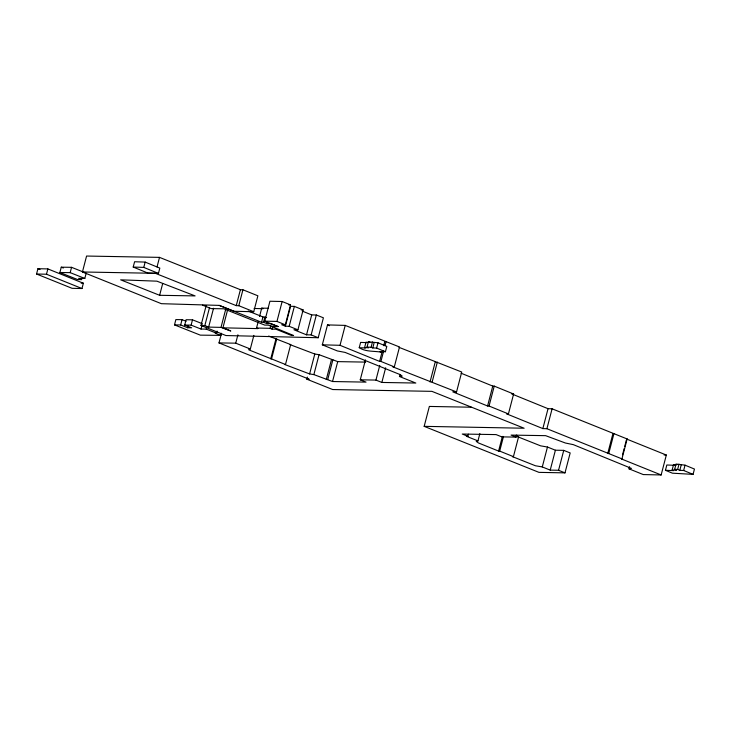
<?xml version="1.0" encoding="UTF-8"?>
<svg xmlns="http://www.w3.org/2000/svg" width="731" height="731" viewBox="0 0 731 731"><rect width="100%" height="100%" fill="white"/><g stroke="black" fill="none" stroke-linecap="round" stroke-linejoin="round"><path stroke-width="1.1" d="M36.55 274.015L37.93 268.697L47.871 268.917L83.361 283.217L81.982 288.526L72.077 288.316L36.55 274.015L46.492 274.226L81.982 288.526M46.492 274.226L47.871 268.917M86.185 273.138L84.805 278.447L78.646 278.374L81.762 279.617L77.632 279.562L59.878 272.499L61.258 267.19L71.565 267.327L85.143 272.727M59.878 272.499L70.176 272.636L71.565 267.327M82.429 271.978L86.578 256.042L159.522 257.376L240.398 289.704L242.93 289.778L257.879 295.799L253.73 311.726L234.002 311.269L219.254 305.394L161.368 303.685L82.429 271.978L155.365 273.312L236.25 305.631L238.781 305.704L253.73 311.726M133.206 267.053L134.595 261.744L145.158 262.091L159.824 268.103L158.444 273.412L147.881 273.065L133.206 267.053L143.779 267.4L158.444 273.412M143.779 267.4L145.158 262.091M157.028 266.934L159.522 257.376M159.623 295.297L195.113 295.909L156.918 281.17L120.652 279.827L159.623 295.297L162.666 283.61M221.292 333.254L220.735 335.374L200.331 335.145L174.49 324.893L175.869 319.584L182.046 319.657L186.049 321.247M174.49 324.893L180.658 324.966L182.046 319.657M180.658 324.966L187.675 327.744L191.632 327.799L184.715 325.048L186.094 319.739L192.5 319.822L202.396 323.742M187.675 327.744L188.223 325.624M184.715 325.048L191.12 325.131L192.5 319.822M302.269 311.104L311.717 314.924L316.34 314.988L323.404 317.811L318.213 337.731L225.906 335.538L200.998 325.469L206.188 305.558M191.12 325.131L201.016 329.051L202.121 324.811M200.998 325.469L204.835 325.56L209.477 307.751M201.016 329.051L206.188 329.114L206.745 326.985M204.835 325.56L208.637 327.095L213.553 308.235M220.735 335.374L215.225 333.19L216.495 333.199L217.052 331.079M208.637 327.095L221.009 327.387L225.916 308.519M307.385 377.095L306.837 379.188L309.158 379.225L218.989 342.921L221.447 333.491M221.009 327.387L230.813 331.006L222.928 327.826L227.569 310.008M236.25 305.631L240.398 289.704M238.781 305.704L242.93 289.778M218.989 342.921L235.729 343.168L237.913 334.789M268.661 336.041L290.673 344.575L285.492 364.495L248.823 349.866L248.796 348.97L250.313 349.007L253.867 335.383M222.928 327.826L257.942 328.603L256.526 328.036L258.162 321.75M259.532 316.505L261.716 308.126L268.487 308.272M219.254 305.394L261.561 322.243L262.941 316.934L266.587 317.629M261.561 322.243L263.507 322.27L264.887 316.952M202.569 305.156L211.241 308.61L223.759 308.784L264.723 325.094L268.368 325.158L271.685 326.474L278.091 326.565L264.741 321.156L269.922 301.245L282.139 301.51L290.527 304.891L285.337 324.811L281.673 324.728L285.373 326.218L289.174 326.3L297.928 329.836L303.118 309.926L294.365 306.39L290.563 306.307L285.373 326.218M263.507 322.27L266.897 323.614L267.455 321.494M256.526 328.036L270.077 328.329L270.899 325.185M270.077 328.329L272.005 329.114L272.827 325.971M264.741 321.156L276.948 321.421L282.139 301.51M270.744 358.875L275.934 338.965M271.548 358.884L276.738 338.974M289.174 326.3L294.365 306.39M297.928 329.836L293.935 329.745L306.527 334.835L311.717 314.924M306.527 334.835L311.159 334.899L316.34 314.988M285.492 364.495L284.633 364.467L309.615 373.934L314.796 354.023L319.054 354.69L337.722 361.617L365.637 362.11M365.445 359.899L360.255 379.809L366.03 382.121L332.532 381.527L313.864 374.601L319.054 354.69M399.994 374.391L399.446 376.492L402.242 376.127L400.14 374.592L345.078 352.406L337.283 350.917L322.316 344.822L327.497 324.911L345.206 325.396L399.51 346.969L394.32 366.88L392.812 366.843L456.546 391.935L461.727 372.024L399.035 347.353M326.273 379.572L331.463 359.661M327.707 379.59L332.888 359.679M322.316 344.822L340.016 345.306L345.206 325.396M332.532 381.527L337.722 361.617M359.232 347.718L360.611 342.41L366.77 342.629L365.966 342.3L364.586 347.609L365.381 347.938L359.232 347.718C366.03 352.095 374.062 350.807 381.509 352.214L379.818 351.51L385.42 351.721L386.809 346.412L378 342.775L368.406 341.788L367.017 347.097L368.579 347.746L364.586 347.609M367.017 347.097L371.092 347.252L372.481 341.944M371.092 347.252L372.773 347.947L374.153 342.638M372.773 347.947L376.62 348.084L378 342.775M340.016 345.306L379.608 361.406L382.34 350.926M383.702 345.681L384.798 341.487M360.255 379.809L375.935 380.083L379.755 365.409M379.608 361.406L380.924 361.443L383.656 350.962M385.018 345.717L386.114 341.532M375.935 380.083L381.838 382.45L385.657 367.775M430.029 381.966L435.21 362.055M432.14 382.021L437.33 362.11M564.999 472.866L558.557 470.28L550.215 470.124L542.283 466.935L535.43 465.757L512.385 456.61L513.427 456.637L518.608 436.727L517.575 436.699L540.62 445.846L547.464 447.025L555.396 450.214L563.747 450.369L570.18 452.946L564.999 472.866L538.957 472.363L424.172 426.347L429.362 406.436L471.385 407.222M479.874 433.556L477.964 440.894L466.351 436.261L467.867 436.279L468.416 434.187M456.546 391.935L452.745 391.834L487.577 405.988L492.758 386.078L494.238 386.123L513.61 394.009L508.429 413.92L506.647 413.865L542.85 428.594L546.907 428.713L621.944 458.876L627.134 438.965L552.097 408.803L548.04 408.684L511.837 393.954L513.61 394.009M487.577 405.988L489.048 406.034L494.238 386.123M477.964 440.894L476.247 441.378L478.394 442.931L498.588 451.073L502.407 436.398M498.588 451.073L499.684 451.1L503.504 436.425M467.867 436.279L462.266 434.04L496.102 434.598L501.795 436.873L516.132 437.111L516.68 435.009M542.85 428.594L548.04 408.684M546.907 428.713L552.097 408.803M542.283 466.935L547.464 447.025M550.215 470.124L555.396 450.214M558.557 470.28L563.747 450.369M607.744 453.476L612.934 433.565M608.731 453.595L613.921 433.684M622.547 454.773L624.183 448.487M624.731 446.385L626.366 440.099M627.134 438.965L626.641 439.048L666.334 455.038L661.144 474.958L643.243 474.565L629.016 468.836L629.565 466.734M676.888 464.797L673.534 464.678L672.145 469.987L676.623 470.152L674.667 469.339L676.047 464.03L685.038 465.172L694.45 469.055L693.07 474.373L672.419 473.185L665.448 470.307L666.827 464.998L674.028 465.263M674.667 469.339L677.637 469.448L679.017 464.139M677.637 469.448L679.812 470.344L681.191 465.035M679.812 470.344L683.659 470.481L685.038 465.172M621.944 458.876L621.46 458.958L661.144 474.958M266.897 323.614L270.817 323.669L278.091 326.565M381.838 382.45L415.82 383.044L399.446 376.492M424.172 426.347L524.136 428.229L431.911 391.35L332.669 389.541L306.837 379.188M81.168 283.171L83.361 283.217M288.69 304.854L290.527 304.891M301.117 309.88L303.118 309.926M272.005 329.114L275.916 329.197L291.486 335.465L293.579 335.511L271.685 326.474M664.095 454.993L666.334 455.038M629.016 468.836L631.438 468.407L573.332 444.649L565.428 443.023L545.628 435.658L511.079 435.091L516.132 437.111M254.096 308.491L263.133 308.692L261.716 308.126M290.673 344.575L289.823 344.557L314.796 354.023M365.966 342.3L369.968 342.437L368.406 341.788M665.448 470.307L673.671 470.609L672.145 469.987M309.615 373.934L313.864 374.601M61.258 267.19L63.35 268.021M70.176 272.636L84.805 278.447M206.188 329.114L216.495 333.199M248.138 311.04L262.941 316.934M311.159 334.899L318.213 337.731M235.729 343.168L250.313 349.007M276.948 321.421L285.337 324.811M515.437 435.448L518.608 436.727M499.684 451.1L513.427 456.637M37.93 268.697L40.022 269.547M461.097 373.212L492.758 386.078M327.497 324.911L329.498 325.724M380.924 361.443L394.32 366.88M489.048 406.034L508.429 413.92M673.534 464.678L675.051 465.3M683.659 470.481L693.07 474.373M376.62 348.084L385.42 351.721"/></g></svg>
